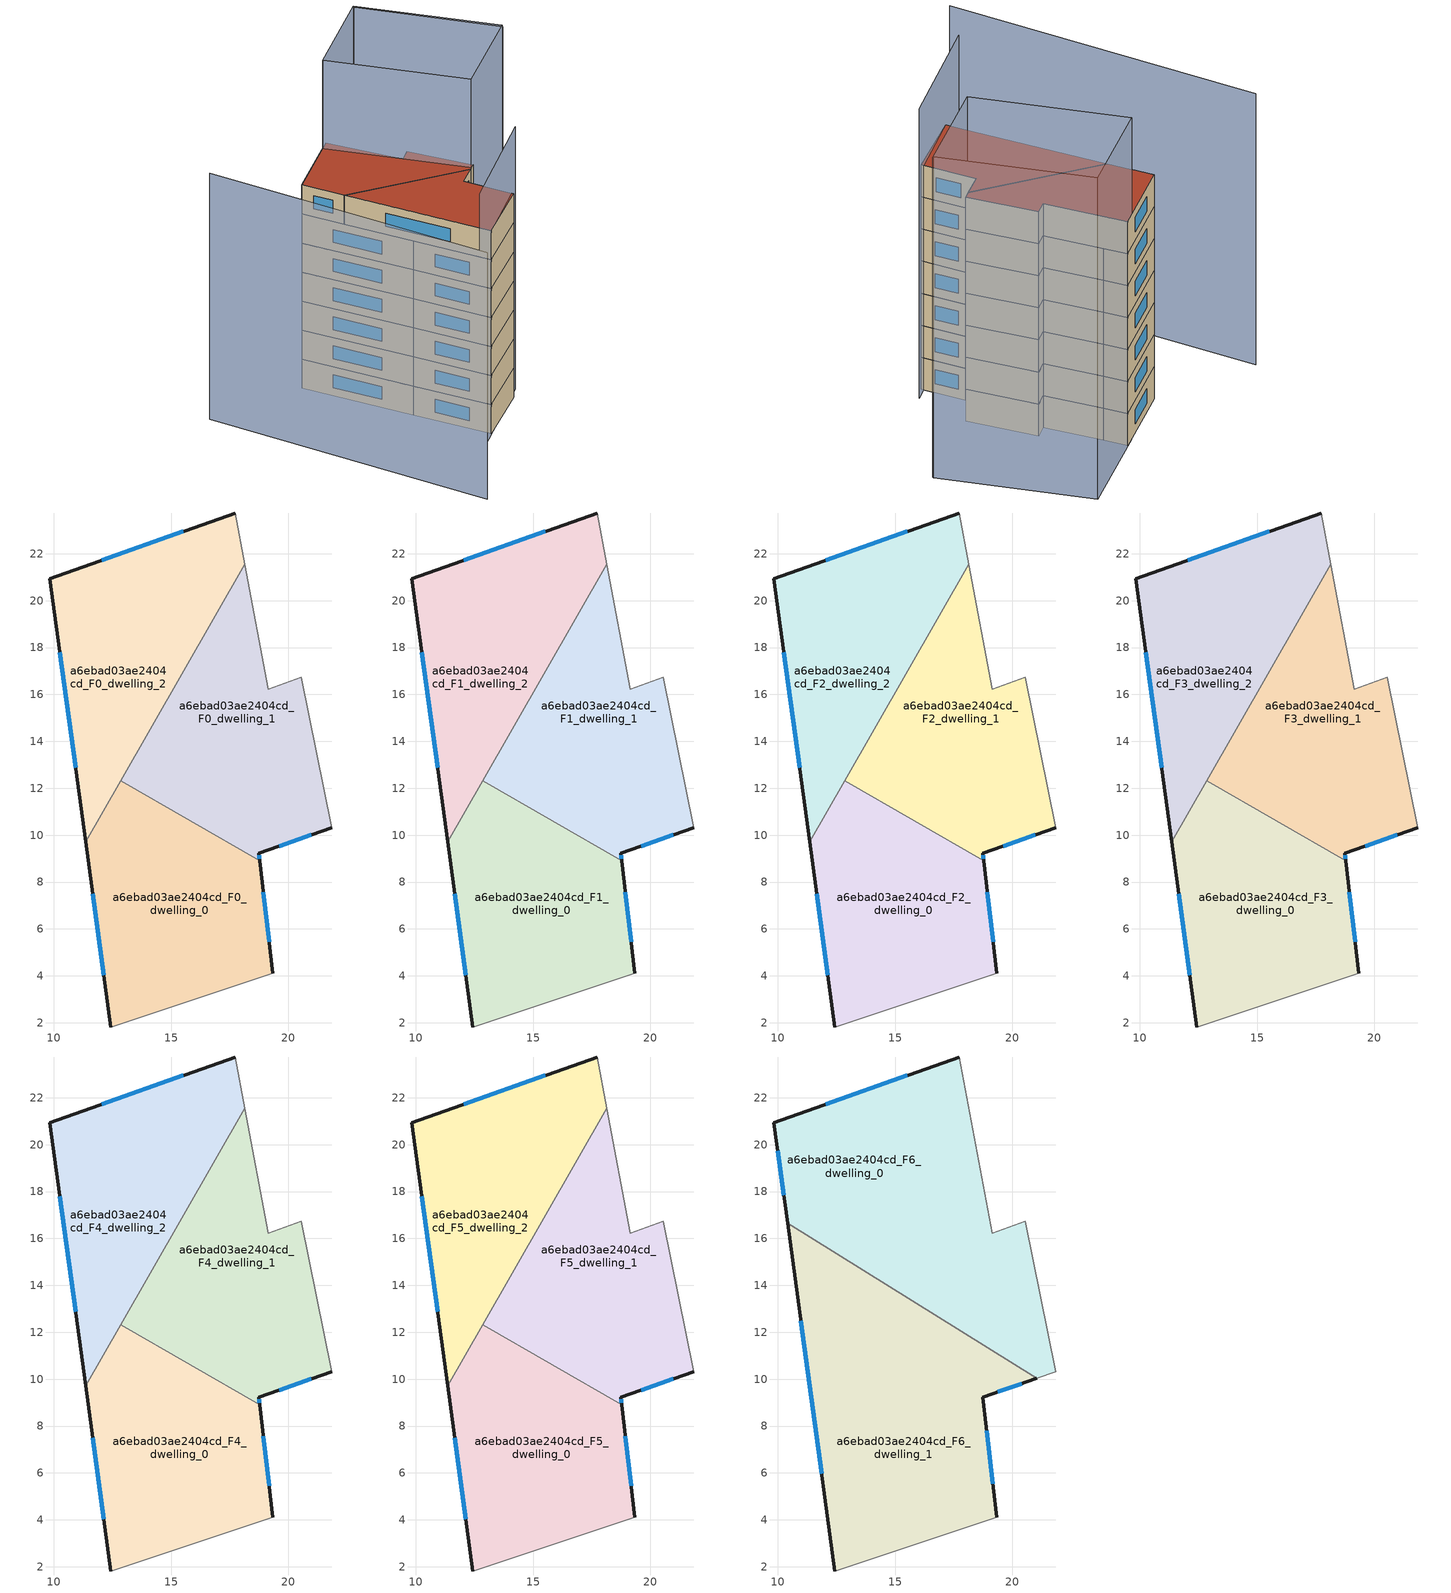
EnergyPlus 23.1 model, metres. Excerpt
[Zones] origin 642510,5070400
a6ebad03ae2404cd_F0_dwelling_0
 floor ground (EU_floor_Construction): 18.78,8.91 19.34,4.12 12.44,1.82 11.36,9.72 12.85,12.32 z0
 wall outside (EU_wall_Construction): 11.36,9.72 12.44,1.82 / 19.34,4.12 18.78,8.91 z0:3
 wall to a6ebad03ae2404cd_F0_dwelling_1 (EU_wall_Construction): 18.78,8.91 12.85,12.32 z0:3
 wall adiabatic (EU_wall_Construction): 12.44,1.82 19.34,4.12 z0:3
 wall to a6ebad03ae2404cd_F0_dwelling_2 (EU_wall_Construction): 12.85,12.32 11.36,9.72 z0:3
 window (EU_Window_Construction): 11.66,7.51 12.13,4.04 / 19.18,5.46 18.94,7.57 z0.84:2.16
a6ebad03ae2404cd_F0_dwelling_1
 floor ground (EU_floor_Construction): 18.15,21.55 19.15,16.23 20.55,16.73 21.84,10.32 18.74,9.22 18.78,8.91 12.85,12.32 z0
 wall outside (EU_wall_Construction): 18.78,8.91 18.74,9.22 21.84,10.32 z0:3
 wall adiabatic (EU_wall_Construction): 21.84,10.32 20.55,16.73 19.15,16.23 18.15,21.55 z0:3
 wall to a6ebad03ae2404cd_F0_dwelling_2 (EU_wall_Construction): 18.15,21.55 12.85,12.32 z0:3
 window (EU_Window_Construction): 19.61,9.53 20.98,10.02 / 18.77,9 18.75,9.14 z0.84:2.16
a6ebad03ae2404cd_F0_dwelling_2
 floor ground (EU_floor_Construction): 17.75,23.74 18.15,21.55 11.36,9.72 9.84,20.94 z0
 wall outside (EU_wall_Construction): 17.75,23.74 9.84,20.94 11.36,9.72 z0:3
 wall adiabatic (EU_wall_Construction): 18.15,21.55 17.75,23.74 z0:3
 window (EU_Window_Construction): 10.27,17.79 10.94,12.87 / 15.53,22.95 12.05,21.72 z0.84:2.16
a6ebad03ae2404cd_F1_dwelling_0
 floor to a6ebad03ae2404cd_F0_dwelling_0 (EU_floor_Construction): 18.78,8.91 19.34,4.12 12.44,1.82 11.36,9.72 12.85,12.32 z3
 wall outside (EU_wall_Construction): 11.36,9.72 12.44,1.82 / 19.34,4.12 18.78,8.91 z3:6
 wall to a6ebad03ae2404cd_F1_dwelling_1 (EU_wall_Construction): 18.78,8.91 12.85,12.32 z3:6
 wall adiabatic (EU_wall_Construction): 12.44,1.82 19.34,4.12 z3:6
 wall to a6ebad03ae2404cd_F1_dwelling_2 (EU_wall_Construction): 12.85,12.32 11.36,9.72 z3:6
 window (EU_Window_Construction): 11.66,7.51 12.13,4.04 / 19.18,5.46 18.94,7.57 z3.84:5.16
a6ebad03ae2404cd_F1_dwelling_1
 floor to a6ebad03ae2404cd_F0_dwelling_1 (EU_floor_Construction): 18.15,21.55 19.15,16.23 20.55,16.73 21.84,10.32 18.74,9.22 18.78,8.91 12.85,12.32 z3
 wall outside (EU_wall_Construction): 18.78,8.91 18.74,9.22 21.84,10.32 z3:6
 wall adiabatic (EU_wall_Construction): 21.84,10.32 20.55,16.73 19.15,16.23 18.15,21.55 z3:6
 wall to a6ebad03ae2404cd_F1_dwelling_2 (EU_wall_Construction): 18.15,21.55 12.85,12.32 z3:6
 window (EU_Window_Construction): 19.61,9.53 20.98,10.02 / 18.77,9 18.75,9.14 z3.84:5.16
a6ebad03ae2404cd_F1_dwelling_2
 floor to a6ebad03ae2404cd_F0_dwelling_2 (EU_floor_Construction): 17.75,23.74 18.15,21.55 11.36,9.72 9.84,20.94 z3
 wall outside (EU_wall_Construction): 17.75,23.74 9.84,20.94 11.36,9.72 z3:6
 wall adiabatic (EU_wall_Construction): 18.15,21.55 17.75,23.74 z3:6
 window (EU_Window_Construction): 10.27,17.79 10.94,12.87 / 15.53,22.95 12.05,21.72 z3.84:5.16
a6ebad03ae2404cd_F2_dwelling_0
 floor to a6ebad03ae2404cd_F1_dwelling_0 (EU_floor_Construction): 18.78,8.91 19.34,4.12 12.44,1.82 11.36,9.72 12.85,12.32 z6
 wall outside (EU_wall_Construction): 11.36,9.72 12.44,1.82 / 19.34,4.12 18.78,8.91 z6:9
 wall to a6ebad03ae2404cd_F2_dwelling_1 (EU_wall_Construction): 18.78,8.91 12.85,12.32 z6:9
 wall adiabatic (EU_wall_Construction): 12.44,1.82 19.34,4.12 z6:9
 wall to a6ebad03ae2404cd_F2_dwelling_2 (EU_wall_Construction): 12.85,12.32 11.36,9.72 z6:9
 window (EU_Window_Construction): 11.66,7.51 12.13,4.04 / 19.18,5.46 18.94,7.57 z6.84:8.16
a6ebad03ae2404cd_F2_dwelling_1
 floor to a6ebad03ae2404cd_F1_dwelling_1 (EU_floor_Construction): 18.15,21.55 19.15,16.23 20.55,16.73 21.84,10.32 18.74,9.22 18.78,8.91 12.85,12.32 z6
 wall outside (EU_wall_Construction): 18.78,8.91 18.74,9.22 21.84,10.32 z6:9
 wall adiabatic (EU_wall_Construction): 21.84,10.32 20.55,16.73 19.15,16.23 18.15,21.55 z6:9
 wall to a6ebad03ae2404cd_F2_dwelling_2 (EU_wall_Construction): 18.15,21.55 12.85,12.32 z6:9
 window (EU_Window_Construction): 19.61,9.53 20.98,10.02 / 18.77,9 18.75,9.14 z6.84:8.16
a6ebad03ae2404cd_F2_dwelling_2
 floor to a6ebad03ae2404cd_F1_dwelling_2 (EU_floor_Construction): 17.75,23.74 18.15,21.55 11.36,9.72 9.84,20.94 z6
 wall outside (EU_wall_Construction): 17.75,23.74 9.84,20.94 11.36,9.72 z6:9
 wall adiabatic (EU_wall_Construction): 18.15,21.55 17.75,23.74 z6:9
 window (EU_Window_Construction): 10.27,17.79 10.94,12.87 / 15.53,22.95 12.05,21.72 z6.84:8.16
a6ebad03ae2404cd_F3_dwelling_0
 floor to a6ebad03ae2404cd_F2_dwelling_0 (EU_floor_Construction): 18.78,8.91 19.34,4.12 12.44,1.82 11.36,9.72 12.85,12.32 z9
 wall outside (EU_wall_Construction): 11.36,9.72 12.44,1.82 / 19.34,4.12 18.78,8.91 z9:12
 wall to a6ebad03ae2404cd_F3_dwelling_1 (EU_wall_Construction): 18.78,8.91 12.85,12.32 z9:12
 wall adiabatic (EU_wall_Construction): 12.44,1.82 19.34,4.12 z9:12
 wall to a6ebad03ae2404cd_F3_dwelling_2 (EU_wall_Construction): 12.85,12.32 11.36,9.72 z9:12
 window (EU_Window_Construction): 11.66,7.51 12.13,4.04 / 19.18,5.46 18.94,7.57 z9.84:11.16
a6ebad03ae2404cd_F3_dwelling_1
 floor to a6ebad03ae2404cd_F2_dwelling_1 (EU_floor_Construction): 18.15,21.55 19.15,16.23 20.55,16.73 21.84,10.32 18.74,9.22 18.78,8.91 12.85,12.32 z9
 wall outside (EU_wall_Construction): 18.78,8.91 18.74,9.22 21.84,10.32 z9:12
 wall adiabatic (EU_wall_Construction): 21.84,10.32 20.55,16.73 19.15,16.23 18.15,21.55 z9:12
 wall to a6ebad03ae2404cd_F3_dwelling_2 (EU_wall_Construction): 18.15,21.55 12.85,12.32 z9:12
 window (EU_Window_Construction): 19.61,9.53 20.98,10.02 / 18.77,9 18.75,9.14 z9.84:11.16
a6ebad03ae2404cd_F3_dwelling_2
 floor to a6ebad03ae2404cd_F2_dwelling_2 (EU_floor_Construction): 17.75,23.74 18.15,21.55 11.36,9.72 9.84,20.94 z9
 wall outside (EU_wall_Construction): 17.75,23.74 9.84,20.94 11.36,9.72 z9:12
 wall adiabatic (EU_wall_Construction): 18.15,21.55 17.75,23.74 z9:12
 window (EU_Window_Construction): 10.27,17.79 10.94,12.87 / 15.53,22.95 12.05,21.72 z9.84:11.16
a6ebad03ae2404cd_F4_dwelling_0
 floor to a6ebad03ae2404cd_F3_dwelling_0 (EU_floor_Construction): 18.78,8.91 19.34,4.12 12.44,1.82 11.36,9.72 12.85,12.32 z12
 wall outside (EU_wall_Construction): 11.36,9.72 12.44,1.82 / 19.34,4.12 18.78,8.91 z12:15
 wall to a6ebad03ae2404cd_F4_dwelling_1 (EU_wall_Construction): 18.78,8.91 12.85,12.32 z12:15
 wall adiabatic (EU_wall_Construction): 12.44,1.82 19.34,4.12 z12:15
 wall to a6ebad03ae2404cd_F4_dwelling_2 (EU_wall_Construction): 12.85,12.32 11.36,9.72 z12:15
 window (EU_Window_Construction): 11.66,7.51 12.13,4.04 / 19.18,5.46 18.94,7.57 z12.84:14.16
a6ebad03ae2404cd_F4_dwelling_1
 floor to a6ebad03ae2404cd_F3_dwelling_1 (EU_floor_Construction): 18.15,21.55 19.15,16.23 20.55,16.73 21.84,10.32 18.74,9.22 18.78,8.91 12.85,12.32 z12
 wall outside (EU_wall_Construction): 18.78,8.91 18.74,9.22 21.84,10.32 z12:15
 wall adiabatic (EU_wall_Construction): 21.84,10.32 20.55,16.73 19.15,16.23 18.15,21.55 z12:15
 wall to a6ebad03ae2404cd_F4_dwelling_2 (EU_wall_Construction): 18.15,21.55 12.85,12.32 z12:15
 window (EU_Window_Construction): 19.61,9.53 20.98,10.02 / 18.77,9 18.75,9.14 z12.84:14.16
a6ebad03ae2404cd_F4_dwelling_2
 floor to a6ebad03ae2404cd_F3_dwelling_2 (EU_floor_Construction): 17.75,23.74 18.15,21.55 11.36,9.72 9.84,20.94 z12
 wall outside (EU_wall_Construction): 17.75,23.74 9.84,20.94 11.36,9.72 z12:15
 wall adiabatic (EU_wall_Construction): 18.15,21.55 17.75,23.74 z12:15
 window (EU_Window_Construction): 10.27,17.79 10.94,12.87 / 15.53,22.95 12.05,21.72 z12.84:14.16
a6ebad03ae2404cd_F5_dwelling_0
 floor to a6ebad03ae2404cd_F4_dwelling_0 (EU_floor_Construction): 18.78,8.91 19.34,4.12 12.44,1.82 11.36,9.72 12.85,12.32 z15
 wall outside (EU_wall_Construction): 11.36,9.72 12.44,1.82 / 19.34,4.12 18.78,8.91 z15:18
 wall to a6ebad03ae2404cd_F5_dwelling_1 (EU_wall_Construction): 18.78,8.91 12.85,12.32 z15:18
 wall adiabatic (EU_wall_Construction): 12.44,1.82 19.34,4.12 z15:18
 wall to a6ebad03ae2404cd_F5_dwelling_2 (EU_wall_Construction): 12.85,12.32 11.36,9.72 z15:18
 window (EU_Window_Construction): 11.66,7.51 12.13,4.04 / 19.18,5.46 18.94,7.57 z15.84:17.16
a6ebad03ae2404cd_F5_dwelling_1
 floor to a6ebad03ae2404cd_F4_dwelling_1 (EU_floor_Construction): 18.15,21.55 19.15,16.23 20.55,16.73 21.84,10.32 18.74,9.22 18.78,8.91 12.85,12.32 z15
 wall outside (EU_wall_Construction): 18.78,8.91 18.74,9.22 21.84,10.32 z15:18
 wall adiabatic (EU_wall_Construction): 21.84,10.32 20.55,16.73 19.15,16.23 18.15,21.55 z15:18
 wall to a6ebad03ae2404cd_F5_dwelling_2 (EU_wall_Construction): 18.15,21.55 12.85,12.32 z15:18
 window (EU_Window_Construction): 19.61,9.53 20.98,10.02 / 18.77,9 18.75,9.14 z15.84:17.16
a6ebad03ae2404cd_F5_dwelling_2
 floor to a6ebad03ae2404cd_F4_dwelling_2 (EU_floor_Construction): 17.75,23.74 18.15,21.55 11.36,9.72 9.84,20.94 z15
 wall outside (EU_wall_Construction): 17.75,23.74 9.84,20.94 11.36,9.72 z15:18
 wall adiabatic (EU_wall_Construction): 18.15,21.55 17.75,23.74 z15:18
 window (EU_Window_Construction): 10.27,17.79 10.94,12.87 / 15.53,22.95 12.05,21.72 z15.84:17.16
a6ebad03ae2404cd_F6_dwelling_0
 floor to a6ebad03ae2404cd_F5_dwelling_2 (EU_floor_Construction): 17.75,23.74 18.15,21.55 14.04,14.39 10.42,16.64 9.84,20.94 z18
 floor to a6ebad03ae2404cd_F5_dwelling_1 (EU_floor_Construction): 18.15,21.55 19.15,16.23 20.55,16.73 21.84,10.32 21.04,10.04 14.04,14.39 z18
 wall outside (EU_wall_Construction): 17.75,23.74 9.84,20.94 10.42,16.64 z18:21
 wall adiabatic (EU_wall_Construction): 21.04,10.04 21.84,10.32 20.55,16.73 19.15,16.23 17.75,23.74 z18:21
 wall to a6ebad03ae2404cd_F6_dwelling_1 (EU_wall_Construction): 10.42,16.64 21.04,10.04 z18:21
 window (EU_Window_Construction): 10,19.73 10.26,17.84 / 15.53,22.95 12.05,21.72 z18.84:20.16
 roof outside (EU_roof_Construction): 21.84,10.32 20.55,16.73 19.15,16.23 17.75,23.74 9.84,20.94 10.42,16.64 21.04,10.04 z21
a6ebad03ae2404cd_F6_dwelling_1
 floor to a6ebad03ae2404cd_F5_dwelling_0 (EU_floor_Construction): 18.78,8.91 19.34,4.12 12.44,1.82 11.36,9.72 12.85,12.32 z18
 floor to a6ebad03ae2404cd_F5_dwelling_2 (EU_floor_Construction): 14.04,14.39 11.36,9.72 10.42,16.64 z18
 floor to a6ebad03ae2404cd_F5_dwelling_1 (EU_floor_Construction): 21.04,10.04 18.74,9.22 18.78,8.91 12.85,12.32 14.04,14.39 z18
 wall outside (EU_wall_Construction): 19.34,4.12 18.74,9.22 21.04,10.04 / 10.42,16.64 12.44,1.82 z18:21
 wall adiabatic (EU_wall_Construction): 12.44,1.82 19.34,4.12 z18:21
 window (EU_Window_Construction): 19.39,9.45 20.4,9.81 / 19.17,5.55 18.91,7.79 / 10.99,12.49 11.87,5.97 z18.84:20.16
 roof outside (EU_roof_Construction): 19.34,4.12 18.74,9.22 21.04,10.04 10.42,16.64 12.44,1.82 z21
shading: 8.32,0.29 20.73,4.89 z0:27.1; 0.23,24.49 1.99,-4.94 z0:25.4; 31.45,13.72 21.3,10.13 / 21.3,10.13 16.63,23.34 / 16.63,23.34 26.78,26.93 / 26.78,26.93 31.45,13.72 z0:30.1; 31.38,13.63 26.75,26.84 z0:30
[Building]
EU S2 Campaign: North Axis=0; Terrain=City; Solar Distribution=FullExterior
[Site:Location]
Lyon-Bron: Latitude=45.75; Longitude=5; Time Zone=1; Elevation=198
[SizingPeriod:WeatherFileDays]
AnnualSizingPeriod: Begin Month=1; Begin Day of Month=1; End Month=12; End Day of Month=31; Day of Week for Start Day=Monday; Use Weather File Daylight Saving Period=No; Use Weather File Rain and Snow Indicators=No
[MATERIAL]
EU_InternalMass_Material: Roughness=MediumRough; Thickness=0.1; Conductivity=1; Density=1800; Specific Heat=900; Thermal Absorptance=0.9; Solar Absorptance=0.7; Visible Absorptance=0.7
[MATERIAL:NOMASS] Roughness=MediumRough; Thermal Absorptance=0.9; Solar Absorptance=0.7; Visible Absorptance=0.7
Name | Thermal Resistance
EU_wall_NoMass | 0.776494
EU_roof_NoMass | 0.486893
EU_floor_NoMass | 0.421597
[WINDOWMATERIAL:SIMPLEGLAZINGSYSTEM]
EU_Window_SimpleGlazing: UFactor=4.24961; Solar Heat Gain Coefficient=0.83; Visible Transmittance=0.83
[CONSTRUCTION]
EU_wall_Construction: EU_wall_NoMass
EU_roof_Construction: EU_roof_NoMass
EU_floor_Construction: EU_floor_NoMass
EU_Window_Construction: EU_Window_SimpleGlazing
EU_InternalMass_Construction: EU_InternalMass_Material
[ZONE] Type=1; Multiplier=1; Ceiling Height=autocalculate; Floor Area=autocalculate; Part of Total Floor Area=Yes
Name | Volume
a6ebad03ae2404cd_F0_dwelling_0; a6ebad03ae2404cd_F1_dwelling_0; a6ebad03ae2404cd_F2_dwelling_0; a6ebad03ae2404cd_F3_dwelling_0; a6ebad03ae2404cd_F4_dwelling_0; a6ebad03ae2404cd_F5_dwelling_0; a6ebad03ae2404cd_F0_dwelling_1; a6ebad03ae2404cd_F1_dwelling_1; a6ebad03ae2404cd_F2_dwelling_1; a6ebad03ae2404cd_F3_dwelling_1; a6ebad03ae2404cd_F4_dwelling_1; a6ebad03ae2404cd_F5_dwelling_1 | 168.826
a6ebad03ae2404cd_F6_dwelling_0 | 253.249
a6ebad03ae2404cd_F6_dwelling_1 | 253.258
a6ebad03ae2404cd_F0_dwelling_2; a6ebad03ae2404cd_F1_dwelling_2; a6ebad03ae2404cd_F2_dwelling_2; a6ebad03ae2404cd_F3_dwelling_2; a6ebad03ae2404cd_F4_dwelling_2; a6ebad03ae2404cd_F5_dwelling_2 | 168.842
[INTERNALMASS] Construction=EU_InternalMass_Construction
Name | Zone or ZoneList | Surface Area
a6ebad03ae2404cd_F0_dwelling_0_EU_InternalMass | a6ebad03ae2404cd_F0_dwelling_0 | 56.277
a6ebad03ae2404cd_F0_dwelling_1_EU_InternalMass | a6ebad03ae2404cd_F0_dwelling_1 | 56.2758
a6ebad03ae2404cd_F0_dwelling_2_EU_InternalMass | a6ebad03ae2404cd_F0_dwelling_2 | 56.2806
a6ebad03ae2404cd_F1_dwelling_0_EU_InternalMass | a6ebad03ae2404cd_F1_dwelling_0 | 56.277
a6ebad03ae2404cd_F1_dwelling_1_EU_InternalMass | a6ebad03ae2404cd_F1_dwelling_1 | 56.2758
a6ebad03ae2404cd_F1_dwelling_2_EU_InternalMass | a6ebad03ae2404cd_F1_dwelling_2 | 56.2806
a6ebad03ae2404cd_F2_dwelling_0_EU_InternalMass | a6ebad03ae2404cd_F2_dwelling_0 | 56.277
a6ebad03ae2404cd_F2_dwelling_1_EU_InternalMass | a6ebad03ae2404cd_F2_dwelling_1 | 56.2758
a6ebad03ae2404cd_F2_dwelling_2_EU_InternalMass | a6ebad03ae2404cd_F2_dwelling_2 | 56.2806
a6ebad03ae2404cd_F3_dwelling_0_EU_InternalMass | a6ebad03ae2404cd_F3_dwelling_0 | 56.277
a6ebad03ae2404cd_F3_dwelling_1_EU_InternalMass | a6ebad03ae2404cd_F3_dwelling_1 | 56.2758
a6ebad03ae2404cd_F3_dwelling_2_EU_InternalMass | a6ebad03ae2404cd_F3_dwelling_2 | 56.2806
a6ebad03ae2404cd_F4_dwelling_0_EU_InternalMass | a6ebad03ae2404cd_F4_dwelling_0 | 56.277
a6ebad03ae2404cd_F4_dwelling_1_EU_InternalMass | a6ebad03ae2404cd_F4_dwelling_1 | 56.2758
a6ebad03ae2404cd_F4_dwelling_2_EU_InternalMass | a6ebad03ae2404cd_F4_dwelling_2 | 56.2806
a6ebad03ae2404cd_F5_dwelling_0_EU_InternalMass | a6ebad03ae2404cd_F5_dwelling_0 | 56.277
a6ebad03ae2404cd_F5_dwelling_1_EU_InternalMass | a6ebad03ae2404cd_F5_dwelling_1 | 56.2758
a6ebad03ae2404cd_F5_dwelling_2_EU_InternalMass | a6ebad03ae2404cd_F5_dwelling_2 | 56.2806
a6ebad03ae2404cd_F6_dwelling_0_EU_InternalMass | a6ebad03ae2404cd_F6_dwelling_0 | 84.4164
a6ebad03ae2404cd_F6_dwelling_1_EU_InternalMass | a6ebad03ae2404cd_F6_dwelling_1 | 84.4188
[OTHEREQUIPMENT] Fuel Type=Electricity; Design Level Calculation Method=Watts/Area; Power per Zone Floor Area=1; Fraction Latent=0; Fraction Radiant=0; Fraction Lost=0; Carbon Dioxide Generation Rate=0; EndUse Subcategory=EU_Step8_InternalGains
Name | Zone or ZoneList or Space or SpaceList | Schedule
EU_Step8_InternalGain_a6ebad03ae2404cd_F0_dwelling_0_f000 | a6ebad03ae2404cd_F0_dwelling_0 | EU_Step8_GainSchedule_a6ebad03ae2404cd_F0_dwelling_0_f000
EU_Step8_InternalGain_a6ebad03ae2404cd_F0_dwelling_1_f000 | a6ebad03ae2404cd_F0_dwelling_1 | EU_Step8_GainSchedule_a6ebad03ae2404cd_F0_dwelling_1_f000
EU_Step8_InternalGain_a6ebad03ae2404cd_F0_dwelling_2_f000 | a6ebad03ae2404cd_F0_dwelling_2 | EU_Step8_GainSchedule_a6ebad03ae2404cd_F0_dwelling_2_f000
EU_Step8_InternalGain_a6ebad03ae2404cd_F1_dwelling_0_f000 | a6ebad03ae2404cd_F1_dwelling_0 | EU_Step8_GainSchedule_a6ebad03ae2404cd_F1_dwelling_0_f000
EU_Step8_InternalGain_a6ebad03ae2404cd_F1_dwelling_1_f000 | a6ebad03ae2404cd_F1_dwelling_1 | EU_Step8_GainSchedule_a6ebad03ae2404cd_F1_dwelling_1_f000
EU_Step8_InternalGain_a6ebad03ae2404cd_F1_dwelling_2_f000 | a6ebad03ae2404cd_F1_dwelling_2 | EU_Step8_GainSchedule_a6ebad03ae2404cd_F1_dwelling_2_f000
EU_Step8_InternalGain_a6ebad03ae2404cd_F2_dwelling_0_f000 | a6ebad03ae2404cd_F2_dwelling_0 | EU_Step8_GainSchedule_a6ebad03ae2404cd_F2_dwelling_0_f000
EU_Step8_InternalGain_a6ebad03ae2404cd_F2_dwelling_1_f000 | a6ebad03ae2404cd_F2_dwelling_1 | EU_Step8_GainSchedule_a6ebad03ae2404cd_F2_dwelling_1_f000
EU_Step8_InternalGain_a6ebad03ae2404cd_F2_dwelling_2_f000 | a6ebad03ae2404cd_F2_dwelling_2 | EU_Step8_GainSchedule_a6ebad03ae2404cd_F2_dwelling_2_f000
EU_Step8_InternalGain_a6ebad03ae2404cd_F3_dwelling_0_f000 | a6ebad03ae2404cd_F3_dwelling_0 | EU_Step8_GainSchedule_a6ebad03ae2404cd_F3_dwelling_0_f000
EU_Step8_InternalGain_a6ebad03ae2404cd_F3_dwelling_1_f000 | a6ebad03ae2404cd_F3_dwelling_1 | EU_Step8_GainSchedule_a6ebad03ae2404cd_F3_dwelling_1_f000
EU_Step8_InternalGain_a6ebad03ae2404cd_F3_dwelling_2_f000 | a6ebad03ae2404cd_F3_dwelling_2 | EU_Step8_GainSchedule_a6ebad03ae2404cd_F3_dwelling_2_f000
EU_Step8_InternalGain_a6ebad03ae2404cd_F4_dwelling_0_f000 | a6ebad03ae2404cd_F4_dwelling_0 | EU_Step8_GainSchedule_a6ebad03ae2404cd_F4_dwelling_0_f000
EU_Step8_InternalGain_a6ebad03ae2404cd_F4_dwelling_1_f000 | a6ebad03ae2404cd_F4_dwelling_1 | EU_Step8_GainSchedule_a6ebad03ae2404cd_F4_dwelling_1_f000
EU_Step8_InternalGain_a6ebad03ae2404cd_F4_dwelling_2_f000 | a6ebad03ae2404cd_F4_dwelling_2 | EU_Step8_GainSchedule_a6ebad03ae2404cd_F4_dwelling_2_f000
EU_Step8_InternalGain_a6ebad03ae2404cd_F5_dwelling_0_f000 | a6ebad03ae2404cd_F5_dwelling_0 | EU_Step8_GainSchedule_a6ebad03ae2404cd_F5_dwelling_0_f000
EU_Step8_InternalGain_a6ebad03ae2404cd_F5_dwelling_1_f000 | a6ebad03ae2404cd_F5_dwelling_1 | EU_Step8_GainSchedule_a6ebad03ae2404cd_F5_dwelling_1_f000
EU_Step8_InternalGain_a6ebad03ae2404cd_F5_dwelling_2_f000 | a6ebad03ae2404cd_F5_dwelling_2 | EU_Step8_GainSchedule_a6ebad03ae2404cd_F5_dwelling_2_f000
EU_Step8_InternalGain_a6ebad03ae2404cd_F6_dwelling_0_f000 | a6ebad03ae2404cd_F6_dwelling_0 | EU_Step8_GainSchedule_a6ebad03ae2404cd_F6_dwelling_0_f000
EU_Step8_InternalGain_a6ebad03ae2404cd_F6_dwelling_1_f000 | a6ebad03ae2404cd_F6_dwelling_1 | EU_Step8_GainSchedule_a6ebad03ae2404cd_F6_dwelling_1_f000
[ZONEVENTILATION:DESIGNFLOWRATE] Schedule=EU_AlwaysOn; Design Flow Rate Calculation Method=AirChanges/Hour; Air Changes per Hour=0.693814; Ventilation Type=Natural; Fan Pressure Rise=0; Fan Total Efficiency=1; Constant Term Coefficient=1; Temperature Term Coefficient=0; Velocity Term Coefficient=0; Velocity Squared Term Coefficient=0; Minimum Indoor Temperature=-100; Maximum Indoor Temperature=100; Delta Temperature=-100; Minimum Outdoor Temperature=-100; Maximum Outdoor Temperature=100; Maximum Wind Speed=40
Name | Zone or ZoneList or Space or SpaceList
EU_ConstantAir_a6ebad03ae2404cd_F0_dwelling_0 | a6ebad03ae2404cd_F0_dwelling_0
EU_ConstantAir_a6ebad03ae2404cd_F0_dwelling_1 | a6ebad03ae2404cd_F0_dwelling_1
EU_ConstantAir_a6ebad03ae2404cd_F0_dwelling_2 | a6ebad03ae2404cd_F0_dwelling_2
EU_ConstantAir_a6ebad03ae2404cd_F1_dwelling_0 | a6ebad03ae2404cd_F1_dwelling_0
EU_ConstantAir_a6ebad03ae2404cd_F1_dwelling_1 | a6ebad03ae2404cd_F1_dwelling_1
EU_ConstantAir_a6ebad03ae2404cd_F1_dwelling_2 | a6ebad03ae2404cd_F1_dwelling_2
EU_ConstantAir_a6ebad03ae2404cd_F2_dwelling_0 | a6ebad03ae2404cd_F2_dwelling_0
EU_ConstantAir_a6ebad03ae2404cd_F2_dwelling_1 | a6ebad03ae2404cd_F2_dwelling_1
EU_ConstantAir_a6ebad03ae2404cd_F2_dwelling_2 | a6ebad03ae2404cd_F2_dwelling_2
EU_ConstantAir_a6ebad03ae2404cd_F3_dwelling_0 | a6ebad03ae2404cd_F3_dwelling_0
EU_ConstantAir_a6ebad03ae2404cd_F3_dwelling_1 | a6ebad03ae2404cd_F3_dwelling_1
EU_ConstantAir_a6ebad03ae2404cd_F3_dwelling_2 | a6ebad03ae2404cd_F3_dwelling_2
EU_ConstantAir_a6ebad03ae2404cd_F4_dwelling_0 | a6ebad03ae2404cd_F4_dwelling_0
EU_ConstantAir_a6ebad03ae2404cd_F4_dwelling_1 | a6ebad03ae2404cd_F4_dwelling_1
EU_ConstantAir_a6ebad03ae2404cd_F4_dwelling_2 | a6ebad03ae2404cd_F4_dwelling_2
EU_ConstantAir_a6ebad03ae2404cd_F5_dwelling_0 | a6ebad03ae2404cd_F5_dwelling_0
EU_ConstantAir_a6ebad03ae2404cd_F5_dwelling_1 | a6ebad03ae2404cd_F5_dwelling_1
EU_ConstantAir_a6ebad03ae2404cd_F5_dwelling_2 | a6ebad03ae2404cd_F5_dwelling_2
EU_ConstantAir_a6ebad03ae2404cd_F6_dwelling_0 | a6ebad03ae2404cd_F6_dwelling_0
EU_ConstantAir_a6ebad03ae2404cd_F6_dwelling_1 | a6ebad03ae2404cd_F6_dwelling_1
[HVACTEMPLATE:THERMOSTAT] Constant Heating Setpoint=20; Constant Cooling Setpoint=50
EU_HeatOnly_a6ebad03ae2404cd_F0_dwelling_0; EU_HeatOnly_a6ebad03ae2404cd_F0_dwelling_1; EU_HeatOnly_a6ebad03ae2404cd_F0_dwelling_2; EU_HeatOnly_a6ebad03ae2404cd_F1_dwelling_0; EU_HeatOnly_a6ebad03ae2404cd_F1_dwelling_1; EU_HeatOnly_a6ebad03ae2404cd_F1_dwelling_2; EU_HeatOnly_a6ebad03ae2404cd_F2_dwelling_0; EU_HeatOnly_a6ebad03ae2404cd_F2_dwelling_1; EU_HeatOnly_a6ebad03ae2404cd_F2_dwelling_2; EU_HeatOnly_a6ebad03ae2404cd_F3_dwelling_0; EU_HeatOnly_a6ebad03ae2404cd_F3_dwelling_1; EU_HeatOnly_a6ebad03ae2404cd_F3_dwelling_2; EU_HeatOnly_a6ebad03ae2404cd_F4_dwelling_0; EU_HeatOnly_a6ebad03ae2404cd_F4_dwelling_1; EU_HeatOnly_a6ebad03ae2404cd_F4_dwelling_2; EU_HeatOnly_a6ebad03ae2404cd_F5_dwelling_0; EU_HeatOnly_a6ebad03ae2404cd_F5_dwelling_1; EU_HeatOnly_a6ebad03ae2404cd_F5_dwelling_2; EU_HeatOnly_a6ebad03ae2404cd_F6_dwelling_0; EU_HeatOnly_a6ebad03ae2404cd_F6_dwelling_1
[HVACTEMPLATE:ZONE:IDEALLOADSAIRSYSTEM] System Availability Schedule=EU_AlwaysOn; Maximum Heating Supply Air Temperature=50; Minimum Cooling Supply Air Temperature=13; Maximum Heating Supply Air Humidity Ratio=0.0156; Minimum Cooling Supply Air Humidity Ratio=0.0077; Heating Limit=NoLimit; Cooling Limit=NoLimit; Heating Availability Schedule=EU_AlwaysOn; Cooling Availability Schedule=EU_CoolingOff; Dehumidification Control Type=ConstantSensibleHeatRatio; Cooling Sensible Heat Ratio=0.7; Dehumidification Setpoint=60; Humidification Control Type=None; Humidification Setpoint=30; Outdoor Air Method=None; Outdoor Air Flow Rate per Person=0.00944; Outdoor Air Flow Rate per Zone Floor Area=0; Outdoor Air Flow Rate per Zone=0; Demand Controlled Ventilation Type=None; Outdoor Air Economizer Type=NoEconomizer; Heat Recovery Type=None; Sensible Heat Recovery Effectiveness=0.7; Latent Heat Recovery Effectiveness=0.65
Name | Template Thermostat
a6ebad03ae2404cd_F0_dwelling_0 | EU_HeatOnly_a6ebad03ae2404cd_F0_dwelling_0
a6ebad03ae2404cd_F0_dwelling_1 | EU_HeatOnly_a6ebad03ae2404cd_F0_dwelling_1
a6ebad03ae2404cd_F0_dwelling_2 | EU_HeatOnly_a6ebad03ae2404cd_F0_dwelling_2
a6ebad03ae2404cd_F1_dwelling_0 | EU_HeatOnly_a6ebad03ae2404cd_F1_dwelling_0
a6ebad03ae2404cd_F1_dwelling_1 | EU_HeatOnly_a6ebad03ae2404cd_F1_dwelling_1
a6ebad03ae2404cd_F1_dwelling_2 | EU_HeatOnly_a6ebad03ae2404cd_F1_dwelling_2
a6ebad03ae2404cd_F2_dwelling_0 | EU_HeatOnly_a6ebad03ae2404cd_F2_dwelling_0
a6ebad03ae2404cd_F2_dwelling_1 | EU_HeatOnly_a6ebad03ae2404cd_F2_dwelling_1
a6ebad03ae2404cd_F2_dwelling_2 | EU_HeatOnly_a6ebad03ae2404cd_F2_dwelling_2
a6ebad03ae2404cd_F3_dwelling_0 | EU_HeatOnly_a6ebad03ae2404cd_F3_dwelling_0
a6ebad03ae2404cd_F3_dwelling_1 | EU_HeatOnly_a6ebad03ae2404cd_F3_dwelling_1
a6ebad03ae2404cd_F3_dwelling_2 | EU_HeatOnly_a6ebad03ae2404cd_F3_dwelling_2
a6ebad03ae2404cd_F4_dwelling_0 | EU_HeatOnly_a6ebad03ae2404cd_F4_dwelling_0
a6ebad03ae2404cd_F4_dwelling_1 | EU_HeatOnly_a6ebad03ae2404cd_F4_dwelling_1
a6ebad03ae2404cd_F4_dwelling_2 | EU_HeatOnly_a6ebad03ae2404cd_F4_dwelling_2
a6ebad03ae2404cd_F5_dwelling_0 | EU_HeatOnly_a6ebad03ae2404cd_F5_dwelling_0
a6ebad03ae2404cd_F5_dwelling_1 | EU_HeatOnly_a6ebad03ae2404cd_F5_dwelling_1
a6ebad03ae2404cd_F5_dwelling_2 | EU_HeatOnly_a6ebad03ae2404cd_F5_dwelling_2
a6ebad03ae2404cd_F6_dwelling_0 | EU_HeatOnly_a6ebad03ae2404cd_F6_dwelling_0
a6ebad03ae2404cd_F6_dwelling_1 | EU_HeatOnly_a6ebad03ae2404cd_F6_dwelling_1
[SIZING:ZONE] Zone Cooling Design Supply Air Temperature Input Method=SupplyAirTemperature; Zone Cooling Design Supply Air Temperature=13; Zone Heating Design Supply Air Temperature Input Method=SupplyAirTemperature; Zone Heating Design Supply Air Temperature=50; Zone Cooling Design Supply Air Humidity Ratio=0.008; Zone Heating Design Supply Air Humidity Ratio=0.008; Cooling Design Air Flow Method=DesignDay; Cooling Design Air Flow Rate=0; Cooling Minimum Air Flow per Zone Floor Area=0.000762; Cooling Minimum Air Flow=0; Cooling Minimum Air Flow Fraction=0.2; Heating Design Air Flow Method=DesignDay; Heating Design Air Flow Rate=0; Heating Maximum Air Flow per Zone Floor Area=0.002032; Heating Maximum Air Flow=0.141576; Heating Maximum Air Flow Fraction=0.3; Account for Dedicated Outdoor Air System=No; Dedicated Outdoor Air System Control Strategy=NeutralSupplyAir; Dedicated Outdoor Air Low Setpoint Temperature for Design=autosize; Dedicated Outdoor Air High Setpoint Temperature for Design=autosize; Zone Load Sizing Method=Sensible Load Only No Latent Load; Zone Latent Cooling Design Supply Air Humidity Ratio Input Method=HumidityRatioDifference; Zone Cooling Design Supply Air Humidity Ratio Difference=0.005; Zone Latent Heating Design Supply Air Humidity Ratio Input Method=HumidityRatioDifference; Zone Humidification Design Supply Air Humidity Ratio Difference=0.005
a6ebad03ae2404cd_F0_dwelling_0; a6ebad03ae2404cd_F0_dwelling_1; a6ebad03ae2404cd_F0_dwelling_2; a6ebad03ae2404cd_F1_dwelling_0; a6ebad03ae2404cd_F1_dwelling_1; a6ebad03ae2404cd_F1_dwelling_2; a6ebad03ae2404cd_F2_dwelling_0; a6ebad03ae2404cd_F2_dwelling_1; a6ebad03ae2404cd_F2_dwelling_2; a6ebad03ae2404cd_F3_dwelling_0; a6ebad03ae2404cd_F3_dwelling_1; a6ebad03ae2404cd_F3_dwelling_2; a6ebad03ae2404cd_F4_dwelling_0; a6ebad03ae2404cd_F4_dwelling_1; a6ebad03ae2404cd_F4_dwelling_2; a6ebad03ae2404cd_F5_dwelling_0; a6ebad03ae2404cd_F5_dwelling_1; a6ebad03ae2404cd_F5_dwelling_2; a6ebad03ae2404cd_F6_dwelling_0; a6ebad03ae2404cd_F6_dwelling_1
[SCHEDULE:CONSTANT]
Name | Hourly Value
EU_AlwaysOn | 1
EU_CoolingOff | 0
[SCHEDULE:FILE] Column Number=1; Rows to Skip at Top=0; Number of Hours of Data=8760; Column Separator=Comma; Interpolate to Timestep=No; Minutes per Item=60; Adjust Schedule for Daylight Savings=Yes
Name | File
EU_Step8_GainSchedule_a6ebad03ae2404cd_F0_dwelling_0_f000 | ../../schedules/a6ebad03ae2404cd/a6ebad03ae2404cd_F0_dwelling_0_f000_gain.csv
EU_Step8_GainSchedule_a6ebad03ae2404cd_F0_dwelling_1_f000 | ../../schedules/a6ebad03ae2404cd/a6ebad03ae2404cd_F0_dwelling_1_f000_gain.csv
EU_Step8_GainSchedule_a6ebad03ae2404cd_F0_dwelling_2_f000 | ../../schedules/a6ebad03ae2404cd/a6ebad03ae2404cd_F0_dwelling_2_f000_gain.csv
EU_Step8_GainSchedule_a6ebad03ae2404cd_F1_dwelling_0_f000 | ../../schedules/a6ebad03ae2404cd/a6ebad03ae2404cd_F1_dwelling_0_f000_gain.csv
EU_Step8_GainSchedule_a6ebad03ae2404cd_F1_dwelling_1_f000 | ../../schedules/a6ebad03ae2404cd/a6ebad03ae2404cd_F1_dwelling_1_f000_gain.csv
EU_Step8_GainSchedule_a6ebad03ae2404cd_F1_dwelling_2_f000 | ../../schedules/a6ebad03ae2404cd/a6ebad03ae2404cd_F1_dwelling_2_f000_gain.csv
EU_Step8_GainSchedule_a6ebad03ae2404cd_F2_dwelling_0_f000 | ../../schedules/a6ebad03ae2404cd/a6ebad03ae2404cd_F2_dwelling_0_f000_gain.csv
EU_Step8_GainSchedule_a6ebad03ae2404cd_F2_dwelling_1_f000 | ../../schedules/a6ebad03ae2404cd/a6ebad03ae2404cd_F2_dwelling_1_f000_gain.csv
EU_Step8_GainSchedule_a6ebad03ae2404cd_F2_dwelling_2_f000 | ../../schedules/a6ebad03ae2404cd/a6ebad03ae2404cd_F2_dwelling_2_f000_gain.csv
EU_Step8_GainSchedule_a6ebad03ae2404cd_F3_dwelling_0_f000 | ../../schedules/a6ebad03ae2404cd/a6ebad03ae2404cd_F3_dwelling_0_f000_gain.csv
EU_Step8_GainSchedule_a6ebad03ae2404cd_F3_dwelling_1_f000 | ../../schedules/a6ebad03ae2404cd/a6ebad03ae2404cd_F3_dwelling_1_f000_gain.csv
EU_Step8_GainSchedule_a6ebad03ae2404cd_F3_dwelling_2_f000 | ../../schedules/a6ebad03ae2404cd/a6ebad03ae2404cd_F3_dwelling_2_f000_gain.csv
EU_Step8_GainSchedule_a6ebad03ae2404cd_F4_dwelling_0_f000 | ../../schedules/a6ebad03ae2404cd/a6ebad03ae2404cd_F4_dwelling_0_f000_gain.csv
EU_Step8_GainSchedule_a6ebad03ae2404cd_F4_dwelling_1_f000 | ../../schedules/a6ebad03ae2404cd/a6ebad03ae2404cd_F4_dwelling_1_f000_gain.csv
EU_Step8_GainSchedule_a6ebad03ae2404cd_F4_dwelling_2_f000 | ../../schedules/a6ebad03ae2404cd/a6ebad03ae2404cd_F4_dwelling_2_f000_gain.csv
EU_Step8_GainSchedule_a6ebad03ae2404cd_F5_dwelling_0_f000 | ../../schedules/a6ebad03ae2404cd/a6ebad03ae2404cd_F5_dwelling_0_f000_gain.csv
EU_Step8_GainSchedule_a6ebad03ae2404cd_F5_dwelling_1_f000 | ../../schedules/a6ebad03ae2404cd/a6ebad03ae2404cd_F5_dwelling_1_f000_gain.csv
EU_Step8_GainSchedule_a6ebad03ae2404cd_F5_dwelling_2_f000 | ../../schedules/a6ebad03ae2404cd/a6ebad03ae2404cd_F5_dwelling_2_f000_gain.csv
EU_Step8_GainSchedule_a6ebad03ae2404cd_F6_dwelling_0_f000 | ../../schedules/a6ebad03ae2404cd/a6ebad03ae2404cd_F6_dwelling_0_f000_gain.csv
EU_Step8_GainSchedule_a6ebad03ae2404cd_F6_dwelling_1_f000 | ../../schedules/a6ebad03ae2404cd/a6ebad03ae2404cd_F6_dwelling_1_f000_gain.csv
